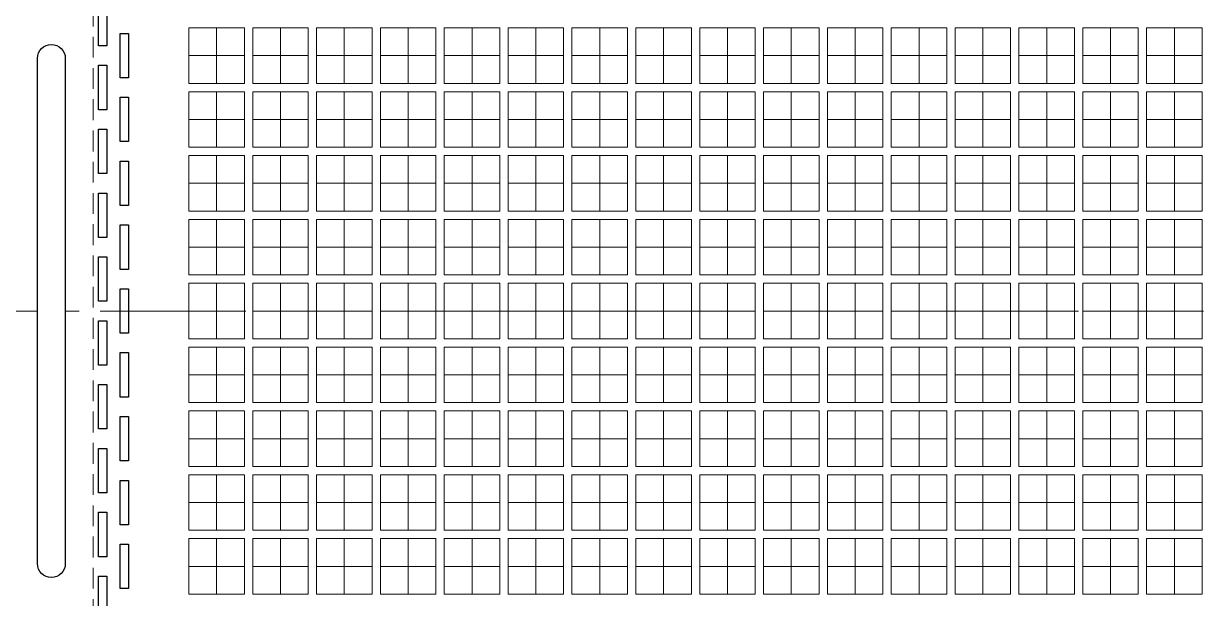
# Model space of a CAD drawing. Extents: x 421 to 684, y -247 to -113.
# Drawn here: x 551.91 to 594.51, y -182.62 to -161.92 of the extents above; entities that cross this region are included whole.
import ezdxf

# ---------------------------------------------------------------- set-up
doc = ezdxf.new("R2010")
doc.units = 0
doc.header["$LTSCALE"] = 3
doc.header["$MEASUREMENT"] = 0
for name, pattern in [('CENTER', [2, 1.25, -0.25, 0.25, -0.25]), ('HIDDEN', [0.375, 0.25, -0.125]), ('PHANTOM', [2.5, 1.25, -0.25, 0.25, -0.25, 0.25, -0.25])]:
    doc.linetypes.add(name, pattern=pattern)
for name, color, linetype, lineweight in [('CLIN', 1, 'CENTER', 15), ('HIDN', 6, 'HIDDEN', 15), ('OBJ', 3, 'Continuous', 30), ('OBJ1', 7, 'Continuous', 30), ('PHANTOM', 5, 'PHANTOM', 15)]:
    doc.layers.add(name, color=color, linetype=linetype, lineweight=lineweight)

msp = doc.modelspace()

# ---------------------------------------------------------------- linework, layer by layer
at = {"layer": 'CLIN'}
for p, q in [((558.8626, -162.0671), (558.8626, -164.0671)), ((561.1626, -162.0671), (561.1626, -164.0671)), ((563.4626, -162.0671), (563.4626, -164.0671)), ((565.7626, -162.0671), (565.7626, -164.0671)), ((568.0626, -162.0671), (568.0626, -164.0671)), ((570.3626, -162.0671), (570.3626, -164.0671)), ((572.6626, -162.0671), (572.6626, -164.0671)), ((574.9626, -162.0671), (574.9626, -164.0671)), ((577.2626, -162.0671), (577.2626, -164.0671)), ((579.5626, -162.0671), (579.5626, -164.0671)), ((581.8626, -162.0671), (581.8626, -164.0671)), ((584.1626, -162.0671), (584.1626, -164.0671)), ((586.4626, -162.0671), (586.4626, -164.0671)), ((588.7626, -162.0671), (588.7626, -164.0671)), ((591.0626, -162.0671), (591.0626, -164.0671)), ((593.3626, -162.0671), (593.3626, -164.0671)), ((557.8626, -163.0671), (559.8626, -163.0671)), ((560.1626, -163.0671), (562.1626, -163.0671)), ((562.4626, -163.0671), (564.4626, -163.0671)), ((564.7626, -163.0671), (566.7626, -163.0671)), ((567.0626, -163.0671), (569.0626, -163.0671)), ((569.3626, -163.0671), (571.3626, -163.0671)), ((571.6626, -163.0671), (573.6626, -163.0671)), ((573.9626, -163.0671), (575.9626, -163.0671)), ((576.2626, -163.0671), (578.2626, -163.0671)), ((578.5626, -163.0671), (580.5626, -163.0671)), ((580.8626, -163.0671), (582.8626, -163.0671)), ((583.1626, -163.0671), (585.1626, -163.0671)), ((585.4626, -163.0671), (587.4626, -163.0671)), ((587.7626, -163.0671), (589.7626, -163.0671)), ((590.0626, -163.0671), (592.0626, -163.0671)), ((592.3626, -163.0671), (594.3626, -163.0671)), ((558.8626, -164.3671), (558.8626, -166.3671)), ((561.1626, -164.3671), (561.1626, -166.3671)), ((563.4626, -164.3671), (563.4626, -166.3671)), ((565.7626, -164.3671), (565.7626, -166.3671)), ((568.0626, -164.3671), (568.0626, -166.3671)), ((570.3626, -164.3671), (570.3626, -166.3671)), ((572.6626, -164.3671), (572.6626, -166.3671)), ((574.9626, -164.3671), (574.9626, -166.3671)), ((577.2626, -164.3671), (577.2626, -166.3671)), ((579.5626, -164.3671), (579.5626, -166.3671)), ((581.8626, -164.3671), (581.8626, -166.3671)), ((584.1626, -164.3671), (584.1626, -166.3671)), ((586.4626, -164.3671), (586.4626, -166.3671)), ((588.7626, -164.3671), (588.7626, -166.3671)), ((591.0626, -164.3671), (591.0626, -166.3671)), ((593.3626, -164.3671), (593.3626, -166.3671)), ((557.8626, -165.3671), (559.8626, -165.3671)), ((560.1626, -165.3671), (562.1626, -165.3671)), ((562.4626, -165.3671), (564.4626, -165.3671)), ((564.7626, -165.3671), (566.7626, -165.3671)), ((567.0626, -165.3671), (569.0626, -165.3671)), ((569.3626, -165.3671), (571.3626, -165.3671)), ((571.6626, -165.3671), (573.6626, -165.3671)), ((573.9626, -165.3671), (575.9626, -165.3671)), ((576.2626, -165.3671), (578.2626, -165.3671)), ((578.5626, -165.3671), (580.5626, -165.3671)), ((580.8626, -165.3671), (582.8626, -165.3671)), ((583.1626, -165.3671), (585.1626, -165.3671)), ((585.4626, -165.3671), (587.4626, -165.3671)), ((587.7626, -165.3671), (589.7626, -165.3671)), ((590.0626, -165.3671), (592.0626, -165.3671)), ((592.3626, -165.3671), (594.3626, -165.3671)), ((558.8626, -166.6671), (558.8626, -168.6671)), ((561.1626, -166.6671), (561.1626, -168.6671)), ((563.4626, -166.6671), (563.4626, -168.6671)), ((565.7626, -166.6671), (565.7626, -168.6671)), ((568.0626, -166.6671), (568.0626, -168.6671)), ((570.3626, -166.6671), (570.3626, -168.6671)), ((572.6626, -166.6671), (572.6626, -168.6671)), ((574.9626, -166.6671), (574.9626, -168.6671)), ((577.2626, -166.6671), (577.2626, -168.6671)), ((579.5626, -166.6671), (579.5626, -168.6671)), ((581.8626, -166.6671), (581.8626, -168.6671)), ((584.1626, -166.6671), (584.1626, -168.6671)), ((586.4626, -166.6671), (586.4626, -168.6671)), ((588.7626, -166.6671), (588.7626, -168.6671)), ((591.0626, -166.6671), (591.0626, -168.6671)), ((593.3626, -166.6671), (593.3626, -168.6671)), ((557.8626, -167.6671), (559.8626, -167.6671)), ((560.1626, -167.6671), (562.1626, -167.6671)), ((562.4626, -167.6671), (564.4626, -167.6671)), ((564.7626, -167.6671), (566.7626, -167.6671)), ((567.0626, -167.6671), (569.0626, -167.6671)), ((569.3626, -167.6671), (571.3626, -167.6671)), ((571.6626, -167.6671), (573.6626, -167.6671)), ((573.9626, -167.6671), (575.9626, -167.6671)), ((576.2626, -167.6671), (578.2626, -167.6671)), ((578.5626, -167.6671), (580.5626, -167.6671)), ((580.8626, -167.6671), (582.8626, -167.6671)), ((583.1626, -167.6671), (585.1626, -167.6671)), ((585.4626, -167.6671), (587.4626, -167.6671)), ((587.7626, -167.6671), (589.7626, -167.6671)), ((590.0626, -167.6671), (592.0626, -167.6671)), ((592.3626, -167.6671), (594.3626, -167.6671)), ((558.8626, -168.9671), (558.8626, -170.9671)), ((561.1626, -168.9671), (561.1626, -170.9671)), ((563.4626, -168.9671), (563.4626, -170.9671)), ((565.7626, -168.9671), (565.7626, -170.9671)), ((568.0626, -168.9671), (568.0626, -170.9671)), ((570.3626, -168.9671), (570.3626, -170.9671)), ((572.6626, -168.9671), (572.6626, -170.9671)), ((574.9626, -168.9671), (574.9626, -170.9671)), ((577.2626, -168.9671), (577.2626, -170.9671)), ((579.5626, -168.9671), (579.5626, -170.9671)), ((581.8626, -168.9671), (581.8626, -170.9671)), ((584.1626, -168.9671), (584.1626, -170.9671)), ((586.4626, -168.9671), (586.4626, -170.9671)), ((588.7626, -168.9671), (588.7626, -170.9671)), ((591.0626, -168.9671), (591.0626, -170.9671)), ((593.3626, -168.9671), (593.3626, -170.9671)), ((557.8626, -169.9671), (559.8626, -169.9671)), ((560.1626, -169.9671), (562.1626, -169.9671)), ((562.4626, -169.9671), (564.4626, -169.9671)), ((564.7626, -169.9671), (566.7626, -169.9671)), ((567.0626, -169.9671), (569.0626, -169.9671)), ((569.3626, -169.9671), (571.3626, -169.9671)), ((571.6626, -169.9671), (573.6626, -169.9671)), ((573.9626, -169.9671), (575.9626, -169.9671)), ((576.2626, -169.9671), (578.2626, -169.9671)), ((578.5626, -169.9671), (580.5626, -169.9671)), ((580.8626, -169.9671), (582.8626, -169.9671)), ((583.1626, -169.9671), (585.1626, -169.9671)), ((585.4626, -169.9671), (587.4626, -169.9671)), ((587.7626, -169.9671), (589.7626, -169.9671)), ((590.0626, -169.9671), (592.0626, -169.9671)), ((592.3626, -169.9671), (594.3626, -169.9671)), ((558.8626, -171.2671), (558.8626, -173.2671)), ((561.1626, -171.2671), (561.1626, -173.2671)), ((563.4626, -171.2671), (563.4626, -173.2671)), ((565.7626, -171.2671), (565.7626, -173.2671)), ((568.0626, -171.2671), (568.0626, -173.2671)), ((570.3626, -171.2671), (570.3626, -173.2671)), ((572.6626, -171.2671), (572.6626, -173.2671)), ((574.9626, -171.2671), (574.9626, -173.2671)), ((577.2626, -171.2671), (577.2626, -173.2671)), ((579.5626, -171.2671), (579.5626, -173.2671)), ((581.8626, -171.2671), (581.8626, -173.2671)), ((584.1626, -171.2671), (584.1626, -173.2671)), ((586.4626, -171.2671), (586.4626, -173.2671)), ((588.7626, -171.2671), (588.7626, -173.2671)), ((591.0626, -171.2671), (591.0626, -173.2671)), ((593.3626, -171.2671), (593.3626, -173.2671)), ((552.4126, -172.2671), (433.4126, -172.2671)), ((672.4126, -172.2671), (553.4126, -172.2671)), ((557.8626, -172.2671), (559.8626, -172.2671)), ((560.1626, -172.2671), (562.1626, -172.2671)), ((562.4626, -172.2671), (564.4626, -172.2671)), ((564.7626, -172.2671), (566.7626, -172.2671)), ((567.0626, -172.2671), (569.0626, -172.2671)), ((569.3626, -172.2671), (571.3626, -172.2671)), ((571.6626, -172.2671), (573.6626, -172.2671)), ((573.9626, -172.2671), (575.9626, -172.2671)), ((576.2626, -172.2671), (578.2626, -172.2671)), ((578.5626, -172.2671), (580.5626, -172.2671)), ((580.8626, -172.2671), (582.8626, -172.2671)), ((583.1626, -172.2671), (585.1626, -172.2671)), ((585.4626, -172.2671), (587.4626, -172.2671)), ((587.7626, -172.2671), (589.7626, -172.2671)), ((590.0626, -172.2671), (592.0626, -172.2671)), ((592.3626, -172.2671), (594.3626, -172.2671)), ((558.8626, -175.5671), (558.8626, -173.5671)), ((561.1626, -175.5671), (561.1626, -173.5671)), ((563.4626, -175.5671), (563.4626, -173.5671)), ((565.7626, -175.5671), (565.7626, -173.5671)), ((568.0626, -175.5671), (568.0626, -173.5671)), ((570.3626, -175.5671), (570.3626, -173.5671)), ((572.6626, -175.5671), (572.6626, -173.5671)), ((574.9626, -175.5671), (574.9626, -173.5671)), ((577.2626, -175.5671), (577.2626, -173.5671)), ((579.5626, -175.5671), (579.5626, -173.5671)), ((581.8626, -175.5671), (581.8626, -173.5671)), ((584.1626, -175.5671), (584.1626, -173.5671)), ((586.4626, -175.5671), (586.4626, -173.5671)), ((588.7626, -175.5671), (588.7626, -173.5671)), ((591.0626, -175.5671), (591.0626, -173.5671)), ((593.3626, -175.5671), (593.3626, -173.5671)), ((557.8626, -174.5671), (559.8626, -174.5671)), ((560.1626, -174.5671), (562.1626, -174.5671)), ((562.4626, -174.5671), (564.4626, -174.5671)), ((564.7626, -174.5671), (566.7626, -174.5671)), ((567.0626, -174.5671), (569.0626, -174.5671)), ((569.3626, -174.5671), (571.3626, -174.5671)), ((571.6626, -174.5671), (573.6626, -174.5671)), ((573.9626, -174.5671), (575.9626, -174.5671)), ((576.2626, -174.5671), (578.2626, -174.5671)), ((578.5626, -174.5671), (580.5626, -174.5671)), ((580.8626, -174.5671), (582.8626, -174.5671)), ((583.1626, -174.5671), (585.1626, -174.5671)), ((585.4626, -174.5671), (587.4626, -174.5671)), ((587.7626, -174.5671), (589.7626, -174.5671)), ((590.0626, -174.5671), (592.0626, -174.5671)), ((592.3626, -174.5671), (594.3626, -174.5671)), ((558.8626, -177.8671), (558.8626, -175.8671)), ((561.1626, -177.8671), (561.1626, -175.8671)), ((563.4626, -177.8671), (563.4626, -175.8671)), ((565.7626, -177.8671), (565.7626, -175.8671)), ((568.0626, -177.8671), (568.0626, -175.8671)), ((570.3626, -177.8671), (570.3626, -175.8671)), ((572.6626, -177.8671), (572.6626, -175.8671)), ((574.9626, -177.8671), (574.9626, -175.8671)), ((577.2626, -177.8671), (577.2626, -175.8671)), ((579.5626, -177.8671), (579.5626, -175.8671)), ((581.8626, -177.8671), (581.8626, -175.8671)), ((584.1626, -177.8671), (584.1626, -175.8671)), ((586.4626, -177.8671), (586.4626, -175.8671)), ((588.7626, -177.8671), (588.7626, -175.8671)), ((591.0626, -177.8671), (591.0626, -175.8671)), ((593.3626, -177.8671), (593.3626, -175.8671)), ((557.8626, -176.8671), (559.8626, -176.8671)), ((560.1626, -176.8671), (562.1626, -176.8671)), ((562.4626, -176.8671), (564.4626, -176.8671)), ((564.7626, -176.8671), (566.7626, -176.8671)), ((567.0626, -176.8671), (569.0626, -176.8671)), ((569.3626, -176.8671), (571.3626, -176.8671)), ((571.6626, -176.8671), (573.6626, -176.8671)), ((573.9626, -176.8671), (575.9626, -176.8671)), ((576.2626, -176.8671), (578.2626, -176.8671)), ((578.5626, -176.8671), (580.5626, -176.8671)), ((580.8626, -176.8671), (582.8626, -176.8671)), ((583.1626, -176.8671), (585.1626, -176.8671)), ((585.4626, -176.8671), (587.4626, -176.8671)), ((587.7626, -176.8671), (589.7626, -176.8671)), ((590.0626, -176.8671), (592.0626, -176.8671)), ((592.3626, -176.8671), (594.3626, -176.8671)), ((558.8626, -180.1671), (558.8626, -178.1671)), ((561.1626, -180.1671), (561.1626, -178.1671)), ((563.4626, -180.1671), (563.4626, -178.1671)), ((565.7626, -180.1671), (565.7626, -178.1671)), ((568.0626, -180.1671), (568.0626, -178.1671)), ((570.3626, -180.1671), (570.3626, -178.1671)), ((572.6626, -180.1671), (572.6626, -178.1671)), ((574.9626, -180.1671), (574.9626, -178.1671)), ((577.2626, -180.1671), (577.2626, -178.1671)), ((579.5626, -180.1671), (579.5626, -178.1671)), ((581.8626, -180.1671), (581.8626, -178.1671)), ((584.1626, -180.1671), (584.1626, -178.1671)), ((586.4626, -180.1671), (586.4626, -178.1671)), ((588.7626, -180.1671), (588.7626, -178.1671)), ((591.0626, -180.1671), (591.0626, -178.1671)), ((593.3626, -180.1671), (593.3626, -178.1671)), ((557.8626, -179.1671), (559.8626, -179.1671)), ((560.1626, -179.1671), (562.1626, -179.1671)), ((562.4626, -179.1671), (564.4626, -179.1671)), ((564.7626, -179.1671), (566.7626, -179.1671)), ((567.0626, -179.1671), (569.0626, -179.1671)), ((569.3626, -179.1671), (571.3626, -179.1671)), ((571.6626, -179.1671), (573.6626, -179.1671)), ((573.9626, -179.1671), (575.9626, -179.1671)), ((576.2626, -179.1671), (578.2626, -179.1671)), ((578.5626, -179.1671), (580.5626, -179.1671)), ((580.8626, -179.1671), (582.8626, -179.1671)), ((583.1626, -179.1671), (585.1626, -179.1671)), ((585.4626, -179.1671), (587.4626, -179.1671)), ((587.7626, -179.1671), (589.7626, -179.1671)), ((590.0626, -179.1671), (592.0626, -179.1671)), ((592.3626, -179.1671), (594.3626, -179.1671)), ((558.8626, -182.4671), (558.8626, -180.4671)), ((561.1626, -182.4671), (561.1626, -180.4671)), ((563.4626, -182.4671), (563.4626, -180.4671)), ((565.7626, -182.4671), (565.7626, -180.4671)), ((568.0626, -182.4671), (568.0626, -180.4671)), ((570.3626, -182.4671), (570.3626, -180.4671)), ((572.6626, -182.4671), (572.6626, -180.4671)), ((574.9626, -182.4671), (574.9626, -180.4671)), ((577.2626, -182.4671), (577.2626, -180.4671)), ((579.5626, -182.4671), (579.5626, -180.4671)), ((581.8626, -182.4671), (581.8626, -180.4671)), ((584.1626, -182.4671), (584.1626, -180.4671)), ((586.4626, -182.4671), (586.4626, -180.4671)), ((588.7626, -182.4671), (588.7626, -180.4671)), ((591.0626, -182.4671), (591.0626, -180.4671)), ((593.3626, -182.4671), (593.3626, -180.4671)), ((557.8626, -181.4671), (559.8626, -181.4671)), ((560.1626, -181.4671), (562.1626, -181.4671)), ((562.4626, -181.4671), (564.4626, -181.4671)), ((564.7626, -181.4671), (566.7626, -181.4671)), ((567.0626, -181.4671), (569.0626, -181.4671)), ((569.3626, -181.4671), (571.3626, -181.4671)), ((571.6626, -181.4671), (573.6626, -181.4671)), ((573.9626, -181.4671), (575.9626, -181.4671)), ((576.2626, -181.4671), (578.2626, -181.4671)), ((578.5626, -181.4671), (580.5626, -181.4671)), ((580.8626, -181.4671), (582.8626, -181.4671)), ((583.1626, -181.4671), (585.1626, -181.4671)), ((585.4626, -181.4671), (587.4626, -181.4671)), ((587.7626, -181.4671), (589.7626, -181.4671)), ((590.0626, -181.4671), (592.0626, -181.4671)), ((592.3626, -181.4671), (594.3626, -181.4671))]:
    msp.add_line(p, q, dxfattribs=at)
at = {"layer": 'HIDN'}
msp.add_lwpolyline([(671.4126, -138.7671), (554.4126, -138.7671), (554.4126, -205.7671), (671.4126, -205.7671)], close=True, dxfattribs=at)
at = {"layer": 'OBJ'}
msp.add_lwpolyline([(552.4126, -163.1671, -1), (553.4126, -163.1671), (553.4126, -181.3671, -1), (552.4126, -181.3671)], format="xyb", close=True, dxfattribs=at)
at = {"layer": 'OBJ1'}
for points in [[(554.6126, -161.1171), (554.9126, -161.1171), (554.9126, -162.7171), (554.6126, -162.7171)], [(555.3946, -162.2671), (555.6946, -162.2671), (555.6946, -163.8671), (555.3946, -163.8671)], [(554.6126, -163.4171), (554.9126, -163.4171), (554.9126, -165.0171), (554.6126, -165.0171)], [(555.3946, -164.5671), (555.6946, -164.5671), (555.6946, -166.1671), (555.3946, -166.1671)], [(554.6126, -165.7171), (554.9126, -165.7171), (554.9126, -167.3171), (554.6126, -167.3171)], [(555.3946, -166.8671), (555.6946, -166.8671), (555.6946, -168.4671), (555.3946, -168.4671)], [(554.6126, -168.0171), (554.9126, -168.0171), (554.9126, -169.6171), (554.6126, -169.6171)], [(555.3946, -169.1671), (555.6946, -169.1671), (555.6946, -170.7671), (555.3946, -170.7671)], [(554.6126, -170.3171), (554.9126, -170.3171), (554.9126, -171.9171), (554.6126, -171.9171)], [(555.3946, -171.4671), (555.6946, -171.4671), (555.6946, -173.0671), (555.3946, -173.0671)], [(554.6126, -172.6171), (554.9126, -172.6171), (554.9126, -174.2171), (554.6126, -174.2171)], [(555.3946, -173.7671), (555.6946, -173.7671), (555.6946, -175.3671), (555.3946, -175.3671)], [(554.6126, -174.9171), (554.9126, -174.9171), (554.9126, -176.5171), (554.6126, -176.5171)], [(555.3946, -176.0671), (555.6946, -176.0671), (555.6946, -177.6671), (555.3946, -177.6671)], [(554.6126, -177.2171), (554.9126, -177.2171), (554.9126, -178.8171), (554.6126, -178.8171)], [(555.3946, -178.3671), (555.6946, -178.3671), (555.6946, -179.9671), (555.3946, -179.9671)], [(554.6126, -179.5171), (554.9126, -179.5171), (554.9126, -181.1171), (554.6126, -181.1171)], [(555.3946, -180.6671), (555.6946, -180.6671), (555.6946, -182.2671), (555.3946, -182.2671)], [(554.6126, -181.8171), (554.9126, -181.8171), (554.9126, -183.4171), (554.6126, -183.4171)]]:
    msp.add_lwpolyline(points, close=True, dxfattribs=at)
at = {"layer": 'PHANTOM'}
for points in [[(557.8626, -162.0671), (559.8626, -162.0671), (559.8626, -164.0671), (557.8626, -164.0671)], [(560.1626, -162.0671), (562.1626, -162.0671), (562.1626, -164.0671), (560.1626, -164.0671)], [(562.4626, -162.0671), (564.4626, -162.0671), (564.4626, -164.0671), (562.4626, -164.0671)], [(564.7626, -162.0671), (566.7626, -162.0671), (566.7626, -164.0671), (564.7626, -164.0671)], [(567.0626, -162.0671), (569.0626, -162.0671), (569.0626, -164.0671), (567.0626, -164.0671)], [(569.3626, -162.0671), (571.3626, -162.0671), (571.3626, -164.0671), (569.3626, -164.0671)], [(571.6626, -162.0671), (573.6626, -162.0671), (573.6626, -164.0671), (571.6626, -164.0671)], [(573.9626, -162.0671), (575.9626, -162.0671), (575.9626, -164.0671), (573.9626, -164.0671)], [(576.2626, -162.0671), (578.2626, -162.0671), (578.2626, -164.0671), (576.2626, -164.0671)], [(578.5626, -162.0671), (580.5626, -162.0671), (580.5626, -164.0671), (578.5626, -164.0671)], [(580.8626, -162.0671), (582.8626, -162.0671), (582.8626, -164.0671), (580.8626, -164.0671)], [(583.1626, -162.0671), (585.1626, -162.0671), (585.1626, -164.0671), (583.1626, -164.0671)], [(585.4626, -162.0671), (587.4626, -162.0671), (587.4626, -164.0671), (585.4626, -164.0671)], [(587.7626, -162.0671), (589.7626, -162.0671), (589.7626, -164.0671), (587.7626, -164.0671)], [(590.0626, -162.0671), (592.0626, -162.0671), (592.0626, -164.0671), (590.0626, -164.0671)], [(592.3626, -162.0671), (594.3626, -162.0671), (594.3626, -164.0671), (592.3626, -164.0671)], [(557.8626, -164.3671), (559.8626, -164.3671), (559.8626, -166.3671), (557.8626, -166.3671)], [(560.1626, -164.3671), (562.1626, -164.3671), (562.1626, -166.3671), (560.1626, -166.3671)], [(562.4626, -164.3671), (564.4626, -164.3671), (564.4626, -166.3671), (562.4626, -166.3671)], [(564.7626, -164.3671), (566.7626, -164.3671), (566.7626, -166.3671), (564.7626, -166.3671)], [(567.0626, -164.3671), (569.0626, -164.3671), (569.0626, -166.3671), (567.0626, -166.3671)], [(569.3626, -164.3671), (571.3626, -164.3671), (571.3626, -166.3671), (569.3626, -166.3671)], [(571.6626, -164.3671), (573.6626, -164.3671), (573.6626, -166.3671), (571.6626, -166.3671)], [(573.9626, -164.3671), (575.9626, -164.3671), (575.9626, -166.3671), (573.9626, -166.3671)], [(576.2626, -164.3671), (578.2626, -164.3671), (578.2626, -166.3671), (576.2626, -166.3671)], [(578.5626, -164.3671), (580.5626, -164.3671), (580.5626, -166.3671), (578.5626, -166.3671)], [(580.8626, -164.3671), (582.8626, -164.3671), (582.8626, -166.3671), (580.8626, -166.3671)], [(583.1626, -164.3671), (585.1626, -164.3671), (585.1626, -166.3671), (583.1626, -166.3671)], [(585.4626, -164.3671), (587.4626, -164.3671), (587.4626, -166.3671), (585.4626, -166.3671)], [(587.7626, -164.3671), (589.7626, -164.3671), (589.7626, -166.3671), (587.7626, -166.3671)], [(590.0626, -164.3671), (592.0626, -164.3671), (592.0626, -166.3671), (590.0626, -166.3671)], [(592.3626, -164.3671), (594.3626, -164.3671), (594.3626, -166.3671), (592.3626, -166.3671)], [(557.8626, -166.6671), (559.8626, -166.6671), (559.8626, -168.6671), (557.8626, -168.6671)], [(560.1626, -166.6671), (562.1626, -166.6671), (562.1626, -168.6671), (560.1626, -168.6671)], [(562.4626, -166.6671), (564.4626, -166.6671), (564.4626, -168.6671), (562.4626, -168.6671)], [(564.7626, -166.6671), (566.7626, -166.6671), (566.7626, -168.6671), (564.7626, -168.6671)], [(567.0626, -166.6671), (569.0626, -166.6671), (569.0626, -168.6671), (567.0626, -168.6671)], [(569.3626, -166.6671), (571.3626, -166.6671), (571.3626, -168.6671), (569.3626, -168.6671)], [(571.6626, -166.6671), (573.6626, -166.6671), (573.6626, -168.6671), (571.6626, -168.6671)], [(573.9626, -166.6671), (575.9626, -166.6671), (575.9626, -168.6671), (573.9626, -168.6671)], [(576.2626, -166.6671), (578.2626, -166.6671), (578.2626, -168.6671), (576.2626, -168.6671)], [(578.5626, -166.6671), (580.5626, -166.6671), (580.5626, -168.6671), (578.5626, -168.6671)], [(580.8626, -166.6671), (582.8626, -166.6671), (582.8626, -168.6671), (580.8626, -168.6671)], [(583.1626, -166.6671), (585.1626, -166.6671), (585.1626, -168.6671), (583.1626, -168.6671)], [(585.4626, -166.6671), (587.4626, -166.6671), (587.4626, -168.6671), (585.4626, -168.6671)], [(587.7626, -166.6671), (589.7626, -166.6671), (589.7626, -168.6671), (587.7626, -168.6671)], [(590.0626, -166.6671), (592.0626, -166.6671), (592.0626, -168.6671), (590.0626, -168.6671)], [(592.3626, -166.6671), (594.3626, -166.6671), (594.3626, -168.6671), (592.3626, -168.6671)], [(557.8626, -168.9671), (559.8626, -168.9671), (559.8626, -170.9671), (557.8626, -170.9671)], [(560.1626, -168.9671), (562.1626, -168.9671), (562.1626, -170.9671), (560.1626, -170.9671)], [(562.4626, -168.9671), (564.4626, -168.9671), (564.4626, -170.9671), (562.4626, -170.9671)], [(564.7626, -168.9671), (566.7626, -168.9671), (566.7626, -170.9671), (564.7626, -170.9671)], [(567.0626, -168.9671), (569.0626, -168.9671), (569.0626, -170.9671), (567.0626, -170.9671)], [(569.3626, -168.9671), (571.3626, -168.9671), (571.3626, -170.9671), (569.3626, -170.9671)], [(571.6626, -168.9671), (573.6626, -168.9671), (573.6626, -170.9671), (571.6626, -170.9671)], [(573.9626, -168.9671), (575.9626, -168.9671), (575.9626, -170.9671), (573.9626, -170.9671)], [(576.2626, -168.9671), (578.2626, -168.9671), (578.2626, -170.9671), (576.2626, -170.9671)], [(578.5626, -168.9671), (580.5626, -168.9671), (580.5626, -170.9671), (578.5626, -170.9671)], [(580.8626, -168.9671), (582.8626, -168.9671), (582.8626, -170.9671), (580.8626, -170.9671)], [(583.1626, -168.9671), (585.1626, -168.9671), (585.1626, -170.9671), (583.1626, -170.9671)], [(585.4626, -168.9671), (587.4626, -168.9671), (587.4626, -170.9671), (585.4626, -170.9671)], [(587.7626, -168.9671), (589.7626, -168.9671), (589.7626, -170.9671), (587.7626, -170.9671)], [(590.0626, -168.9671), (592.0626, -168.9671), (592.0626, -170.9671), (590.0626, -170.9671)], [(592.3626, -168.9671), (594.3626, -168.9671), (594.3626, -170.9671), (592.3626, -170.9671)], [(557.8626, -171.2671), (559.8626, -171.2671), (559.8626, -173.2671), (557.8626, -173.2671)], [(560.1626, -171.2671), (562.1626, -171.2671), (562.1626, -173.2671), (560.1626, -173.2671)], [(562.4626, -171.2671), (564.4626, -171.2671), (564.4626, -173.2671), (562.4626, -173.2671)], [(564.7626, -171.2671), (566.7626, -171.2671), (566.7626, -173.2671), (564.7626, -173.2671)], [(567.0626, -171.2671), (569.0626, -171.2671), (569.0626, -173.2671), (567.0626, -173.2671)], [(569.3626, -171.2671), (571.3626, -171.2671), (571.3626, -173.2671), (569.3626, -173.2671)], [(571.6626, -171.2671), (573.6626, -171.2671), (573.6626, -173.2671), (571.6626, -173.2671)], [(573.9626, -171.2671), (575.9626, -171.2671), (575.9626, -173.2671), (573.9626, -173.2671)], [(576.2626, -171.2671), (578.2626, -171.2671), (578.2626, -173.2671), (576.2626, -173.2671)], [(578.5626, -171.2671), (580.5626, -171.2671), (580.5626, -173.2671), (578.5626, -173.2671)], [(580.8626, -171.2671), (582.8626, -171.2671), (582.8626, -173.2671), (580.8626, -173.2671)], [(583.1626, -171.2671), (585.1626, -171.2671), (585.1626, -173.2671), (583.1626, -173.2671)], [(585.4626, -171.2671), (587.4626, -171.2671), (587.4626, -173.2671), (585.4626, -173.2671)], [(587.7626, -171.2671), (589.7626, -171.2671), (589.7626, -173.2671), (587.7626, -173.2671)], [(590.0626, -171.2671), (592.0626, -171.2671), (592.0626, -173.2671), (590.0626, -173.2671)], [(592.3626, -171.2671), (594.3626, -171.2671), (594.3626, -173.2671), (592.3626, -173.2671)], [(557.8626, -175.5671), (559.8626, -175.5671), (559.8626, -173.5671), (557.8626, -173.5671)], [(560.1626, -175.5671), (562.1626, -175.5671), (562.1626, -173.5671), (560.1626, -173.5671)], [(562.4626, -175.5671), (564.4626, -175.5671), (564.4626, -173.5671), (562.4626, -173.5671)], [(564.7626, -175.5671), (566.7626, -175.5671), (566.7626, -173.5671), (564.7626, -173.5671)], [(567.0626, -175.5671), (569.0626, -175.5671), (569.0626, -173.5671), (567.0626, -173.5671)], [(569.3626, -175.5671), (571.3626, -175.5671), (571.3626, -173.5671), (569.3626, -173.5671)], [(571.6626, -175.5671), (573.6626, -175.5671), (573.6626, -173.5671), (571.6626, -173.5671)], [(573.9626, -175.5671), (575.9626, -175.5671), (575.9626, -173.5671), (573.9626, -173.5671)], [(576.2626, -175.5671), (578.2626, -175.5671), (578.2626, -173.5671), (576.2626, -173.5671)], [(578.5626, -175.5671), (580.5626, -175.5671), (580.5626, -173.5671), (578.5626, -173.5671)], [(580.8626, -175.5671), (582.8626, -175.5671), (582.8626, -173.5671), (580.8626, -173.5671)], [(583.1626, -175.5671), (585.1626, -175.5671), (585.1626, -173.5671), (583.1626, -173.5671)], [(585.4626, -175.5671), (587.4626, -175.5671), (587.4626, -173.5671), (585.4626, -173.5671)], [(587.7626, -175.5671), (589.7626, -175.5671), (589.7626, -173.5671), (587.7626, -173.5671)], [(590.0626, -175.5671), (592.0626, -175.5671), (592.0626, -173.5671), (590.0626, -173.5671)], [(592.3626, -175.5671), (594.3626, -175.5671), (594.3626, -173.5671), (592.3626, -173.5671)], [(557.8626, -177.8671), (559.8626, -177.8671), (559.8626, -175.8671), (557.8626, -175.8671)], [(560.1626, -177.8671), (562.1626, -177.8671), (562.1626, -175.8671), (560.1626, -175.8671)], [(562.4626, -177.8671), (564.4626, -177.8671), (564.4626, -175.8671), (562.4626, -175.8671)], [(564.7626, -177.8671), (566.7626, -177.8671), (566.7626, -175.8671), (564.7626, -175.8671)], [(567.0626, -177.8671), (569.0626, -177.8671), (569.0626, -175.8671), (567.0626, -175.8671)], [(569.3626, -177.8671), (571.3626, -177.8671), (571.3626, -175.8671), (569.3626, -175.8671)], [(571.6626, -177.8671), (573.6626, -177.8671), (573.6626, -175.8671), (571.6626, -175.8671)], [(573.9626, -177.8671), (575.9626, -177.8671), (575.9626, -175.8671), (573.9626, -175.8671)], [(576.2626, -177.8671), (578.2626, -177.8671), (578.2626, -175.8671), (576.2626, -175.8671)], [(578.5626, -177.8671), (580.5626, -177.8671), (580.5626, -175.8671), (578.5626, -175.8671)], [(580.8626, -177.8671), (582.8626, -177.8671), (582.8626, -175.8671), (580.8626, -175.8671)], [(583.1626, -177.8671), (585.1626, -177.8671), (585.1626, -175.8671), (583.1626, -175.8671)], [(585.4626, -177.8671), (587.4626, -177.8671), (587.4626, -175.8671), (585.4626, -175.8671)], [(587.7626, -177.8671), (589.7626, -177.8671), (589.7626, -175.8671), (587.7626, -175.8671)], [(590.0626, -177.8671), (592.0626, -177.8671), (592.0626, -175.8671), (590.0626, -175.8671)], [(592.3626, -177.8671), (594.3626, -177.8671), (594.3626, -175.8671), (592.3626, -175.8671)], [(557.8626, -180.1671), (559.8626, -180.1671), (559.8626, -178.1671), (557.8626, -178.1671)], [(560.1626, -180.1671), (562.1626, -180.1671), (562.1626, -178.1671), (560.1626, -178.1671)], [(562.4626, -180.1671), (564.4626, -180.1671), (564.4626, -178.1671), (562.4626, -178.1671)], [(564.7626, -180.1671), (566.7626, -180.1671), (566.7626, -178.1671), (564.7626, -178.1671)], [(567.0626, -180.1671), (569.0626, -180.1671), (569.0626, -178.1671), (567.0626, -178.1671)], [(569.3626, -180.1671), (571.3626, -180.1671), (571.3626, -178.1671), (569.3626, -178.1671)], [(571.6626, -180.1671), (573.6626, -180.1671), (573.6626, -178.1671), (571.6626, -178.1671)], [(573.9626, -180.1671), (575.9626, -180.1671), (575.9626, -178.1671), (573.9626, -178.1671)], [(576.2626, -180.1671), (578.2626, -180.1671), (578.2626, -178.1671), (576.2626, -178.1671)], [(578.5626, -180.1671), (580.5626, -180.1671), (580.5626, -178.1671), (578.5626, -178.1671)], [(580.8626, -180.1671), (582.8626, -180.1671), (582.8626, -178.1671), (580.8626, -178.1671)], [(583.1626, -180.1671), (585.1626, -180.1671), (585.1626, -178.1671), (583.1626, -178.1671)], [(585.4626, -180.1671), (587.4626, -180.1671), (587.4626, -178.1671), (585.4626, -178.1671)], [(587.7626, -180.1671), (589.7626, -180.1671), (589.7626, -178.1671), (587.7626, -178.1671)], [(590.0626, -180.1671), (592.0626, -180.1671), (592.0626, -178.1671), (590.0626, -178.1671)], [(592.3626, -180.1671), (594.3626, -180.1671), (594.3626, -178.1671), (592.3626, -178.1671)], [(557.8626, -182.4671), (559.8626, -182.4671), (559.8626, -180.4671), (557.8626, -180.4671)], [(560.1626, -182.4671), (562.1626, -182.4671), (562.1626, -180.4671), (560.1626, -180.4671)], [(562.4626, -182.4671), (564.4626, -182.4671), (564.4626, -180.4671), (562.4626, -180.4671)], [(564.7626, -182.4671), (566.7626, -182.4671), (566.7626, -180.4671), (564.7626, -180.4671)], [(567.0626, -182.4671), (569.0626, -182.4671), (569.0626, -180.4671), (567.0626, -180.4671)], [(569.3626, -182.4671), (571.3626, -182.4671), (571.3626, -180.4671), (569.3626, -180.4671)], [(571.6626, -182.4671), (573.6626, -182.4671), (573.6626, -180.4671), (571.6626, -180.4671)], [(573.9626, -182.4671), (575.9626, -182.4671), (575.9626, -180.4671), (573.9626, -180.4671)], [(576.2626, -182.4671), (578.2626, -182.4671), (578.2626, -180.4671), (576.2626, -180.4671)], [(578.5626, -182.4671), (580.5626, -182.4671), (580.5626, -180.4671), (578.5626, -180.4671)], [(580.8626, -182.4671), (582.8626, -182.4671), (582.8626, -180.4671), (580.8626, -180.4671)], [(583.1626, -182.4671), (585.1626, -182.4671), (585.1626, -180.4671), (583.1626, -180.4671)], [(585.4626, -182.4671), (587.4626, -182.4671), (587.4626, -180.4671), (585.4626, -180.4671)], [(587.7626, -182.4671), (589.7626, -182.4671), (589.7626, -180.4671), (587.7626, -180.4671)], [(590.0626, -182.4671), (592.0626, -182.4671), (592.0626, -180.4671), (590.0626, -180.4671)], [(592.3626, -182.4671), (594.3626, -182.4671), (594.3626, -180.4671), (592.3626, -180.4671)]]:
    msp.add_lwpolyline(points, close=True, dxfattribs=at)

doc.saveas('drawing.dxf')
